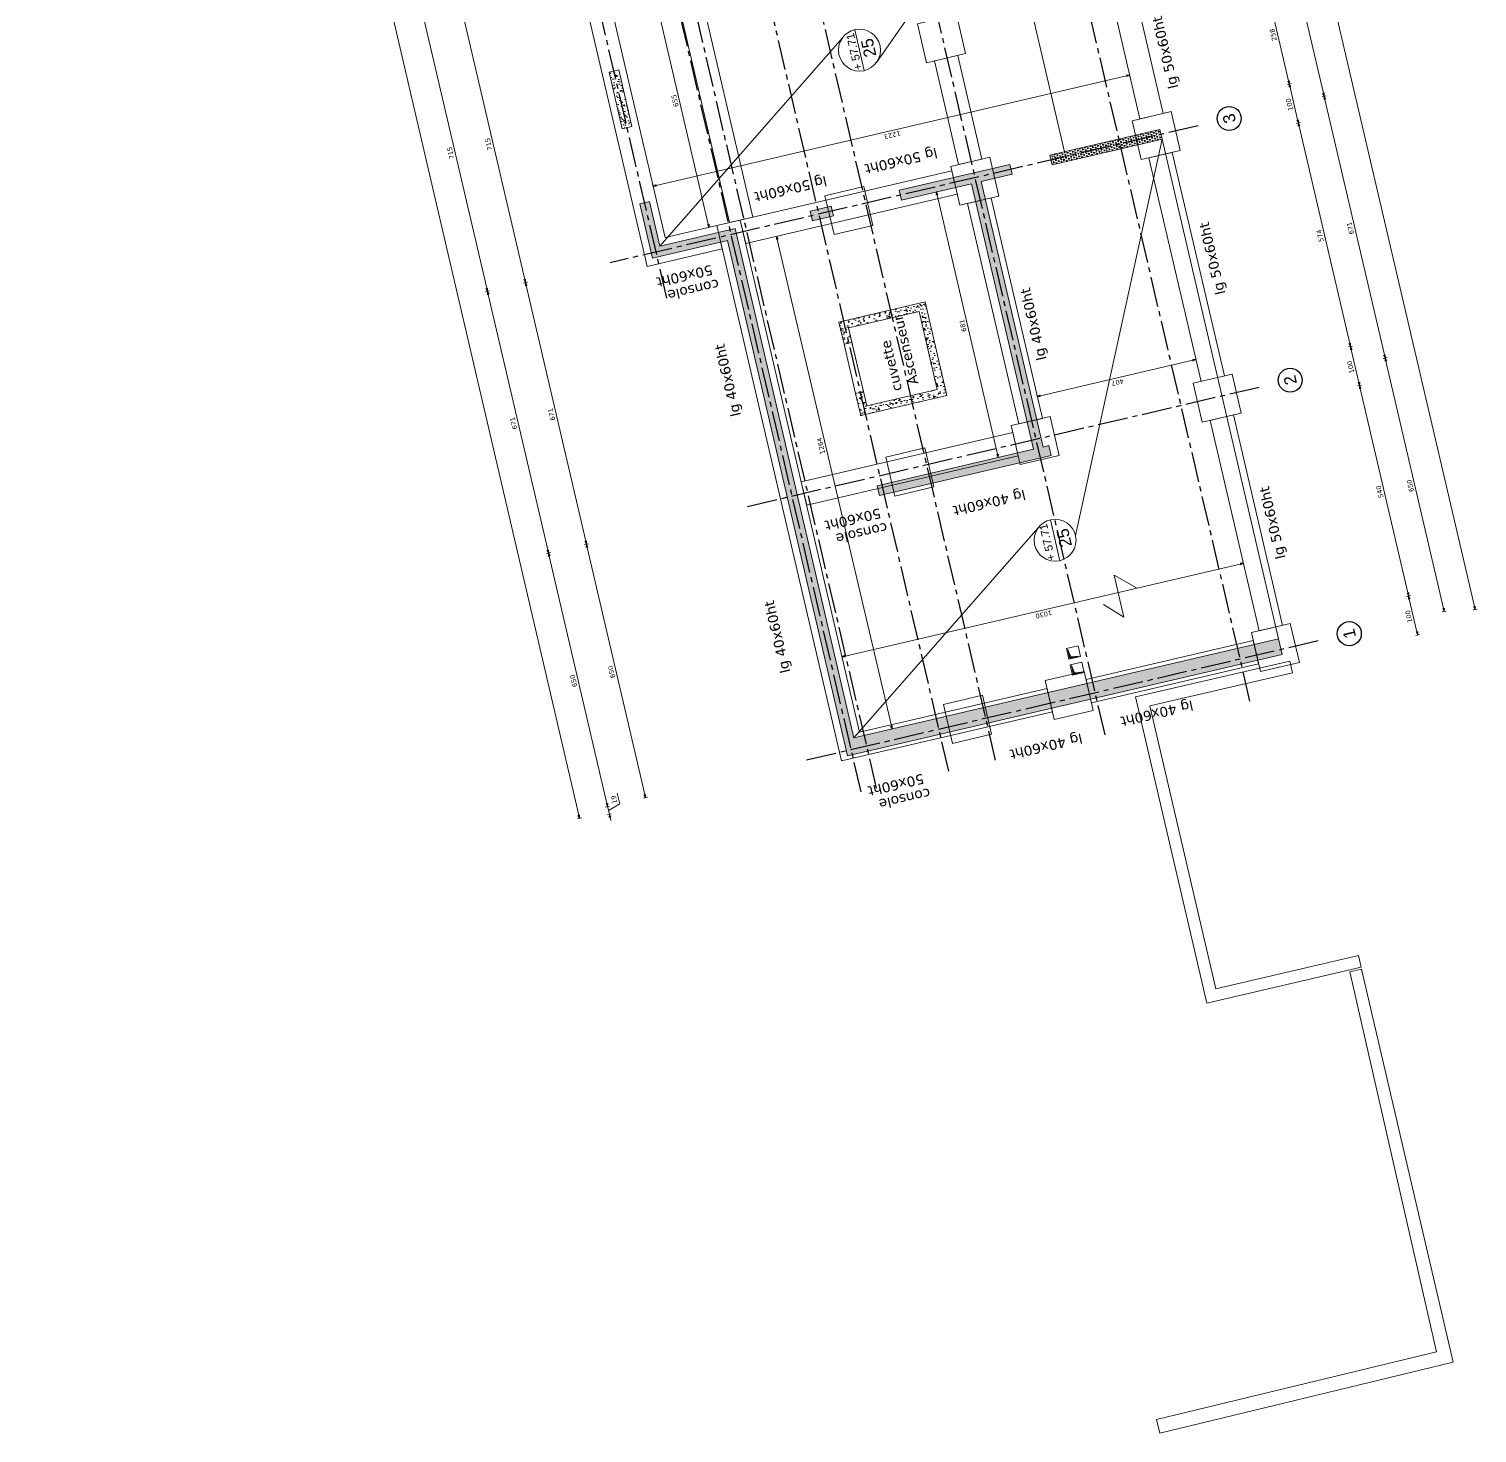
# Model space of a CAD drawing. Header units: metres. Extents: x -49 to 867749, y -579737 to 170817.
# Drawn here: x 596345.32 to 596381.51, y 139711.66 to 139746.74 of the extents above; entities that cross this region are included whole.
import ezdxf
from ezdxf.enums import TextEntityAlignment as Align

# ---------------------------------------------------------------- set-up
doc = ezdxf.new("R2010")
doc.units = ezdxf.units.M
doc.header["$MEASUREMENT"] = 0
doc.header["$PDMODE"] = 3
doc.header["$PDSIZE"] = 0.1
doc.linetypes.add('AXES2', pattern=[1.125, 0.75, -0.125, 0.125, -0.125])
doc.layers.add('00-AXE-0.00', color=14, linetype='AXES2')
for name, color, linetype, lineweight in [('ACSP - Bois', 47, 'Continuous', 18), ('ACSP - Béton', 252, 'Continuous', 18), ('ACSP - Cotes', 7, 'Continuous', 18), ('ACSP - Dalle', 250, 'Continuous', 18), ('ACSP - Fondations', 7, 'Continuous', 18), ('ACSP - Longrines', 7, 'Continuous', 18), ('ACSP - Trémie', 7, 'Continuous', 18)]:
    doc.layers.add(name, color=color, linetype=linetype, lineweight=lineweight)
doc.styles.add('ARIAL', font='arial.ttf')
doc.styles.add('COT', font='verdana.ttf')
doc.styles.add('locaux 100', font='verdana.ttf', dxfattribs={"height": 0.22})
doc.styles.get("Standard").update_dxf_attribs({"font": 'arial.ttf'})
doc.dimstyles.new('COT50', dxfattribs={"dimtxt": 0.12, "dimasz": 0.08, "dimexe": 0.05, "dimexo": 0, "dimgap": 0.05, "dimtad": 1, "dimdec": 0, "dimlfac": 100, "dimzin": 0, "dimdsep": 46, "dimtxsty": 'COT', "dimblk": 'OPEN30', "dimcen": 0.04, "dimdle": 0.05, "dimclrd": 256, "dimclre": 256, "dimclrt": 6, "dimadec": 0, "dimazin": 0, "dimtm": 1e-09, "dimtfac": 1, "dimtdec": 0, "dimtmove": 1, "dimatfit": 0, "dimldrblk": 'OPEN30', "dimfxl": 0.05, "dimfxlon": 1, "dimtolj": 1, "dimtzin": 0, "dimlwd": -1, "dimlwe": -1, "dimarcsym": 0})
pattern_1 = [(153.12127, (596372.97915, 139635.5386), (-0.0406854, 0.28511173), [0.03, -0.33]), (98.12127, (596372.97915, 139635.5386), (-0.28042215, -0.1223544), [0.024, -0.264]), (203.57267, (596372.97576, 139635.56235), (-0.3211074, 0.16275755), [0.0254961, -0.28045684]), (149.30547, (596372.90124, 139635.52043), (-0.0324319, 0.4307809), [0.045, -0.495]), (199.75687, (596372.89853, 139635.55633), (-0.4643463, 0.2756492), [0.0382441, -0.4206852]), (94.30547, (596372.90124, 139635.52043), (-0.4643465, 0.2756488), [0.036, -0.396]), (124.12127, (596372.91163, 139635.56393), (0.10264065, 0.269089), [0.03, -0.33]), (69.12127, (596372.91163, 139635.56393), (-0.30458135, 0.0289378), [0.024, -0.264]), (174.57267, (596372.9202, 139635.58635), (-0.20194046, 0.2980269), [0.0254961, -0.28045684]), (140.62127, (596372.97915, 139635.53859), (-0.13078521, -0.02549152), [0, -0.2608, 0, -0.268, 0, -0.265]), (110.62127, (596372.97915, 139635.53859), (-0.1775338, 0.06666589), [0, -0.1528, 0, -0.2548, 0, -0.101]), (70.62127, (596372.9994, 139635.45172), (-0.03968742, 0.21000221), [0, -0.1, 0, -0.312, 0, -0.414]), (60.62127, (596373.00848, 139635.41277), (-0.09195287, 0.21809403), [0, -0.13, 0, -0.2072, 0, -0.294])]
pattern_2 = [(153.12127, (596272.665, 139706.72243), (-0.0406854, 0.28511173), [0.03, -0.33]), (98.12127, (596272.665, 139706.72243), (-0.28042215, -0.1223544), [0.024, -0.264]), (203.57267, (596272.6616, 139706.74619), (-0.3211074, 0.16275755), [0.0254961, -0.28045684]), (149.30547, (596272.5871, 139706.70427), (-0.0324319, 0.4307809), [0.045, -0.495]), (199.75687, (596272.5844, 139706.74016), (-0.4643463, 0.2756492), [0.0382441, -0.4206852]), (94.30547, (596272.5871, 139706.70427), (-0.4643465, 0.2756488), [0.036, -0.396]), (124.12127, (596272.59748, 139706.74776), (0.10264065, 0.269089), [0.03, -0.33]), (69.12127, (596272.59748, 139706.74776), (-0.30458135, 0.0289378), [0.024, -0.264]), (174.57267, (596272.60604, 139706.77019), (-0.20194046, 0.2980269), [0.0254961, -0.28045684]), (140.62127, (596272.665, 139706.72243), (-0.13078521, -0.02549152), [0, -0.2608, 0, -0.268, 0, -0.265]), (110.62127, (596272.665, 139706.72243), (-0.1775338, 0.06666589), [0, -0.1528, 0, -0.2548, 0, -0.101]), (70.62127, (596272.68525, 139706.63556), (-0.03968742, 0.21000221), [0, -0.1, 0, -0.312, 0, -0.414]), (60.62127, (596272.69433, 139706.5966), (-0.09195287, 0.21809403), [0, -0.13, 0, -0.2072, 0, -0.294])]

# ---------------------------------------------------------------- blocks, each defined once
blk = doc.blocks.new('_Open30')
at = {"color": 0, "linetype": 'ByBlock', "lineweight": -2}
for p, q in [((-1, 0.27), (0, 0)), ((0, 0), (-1, -0.27)), ((0, 0), (-1, 0))]:
    blk.add_line(p, q, dxfattribs=at)
blk = doc.blocks.new('*D945')
at = {"layer": 'ACSP - Cotes', "transparency": 16777216}
for p, q in [((596379.265, 139738.532), (596379.167, 139738.509)), ((596380.675, 139732.264), (596379.234, 139738.443)), ((596380.741, 139732.197), (596380.644, 139732.175))]:
    blk.add_line(p, q, dxfattribs=at)
at = {"layer": 'Defpoints', "color": 0, "transparency": 16777216}
for p in [(596379.216, 139738.521), (596379.272, 139738.534), (596380.749, 139732.199)]:
    blk.add_point(p, dxfattribs=at)
at = {"layer": 'ACSP - Cotes', "transparency": 16777216, "xscale": 0.08, "yscale": 0.08, "zscale": 0.08}
for p, rotation in [((596379.216, 139738.521), 103.1212703830424), ((596380.693, 139732.186), 283.1212703830424)]:
    blk.add_blockref('_Open30', p, dxfattribs=dict(at, rotation=rotation))
at = {"layer": 'ACSP - Cotes', "color": 6, "transparency": 16777216, "insert": (596379.845, 139735.328), "char_height": 0.12, "attachment_point": 5, "rotation": 103.1213, "style": 'COT'}
blk.add_mtext('\\A1;650', dxfattribs=at)
blk = doc.blocks.new('*D961')
at = {"layer": 'ACSP - Cotes', "transparency": 16777216}
for p, q in [((596377.643, 139745.048), (596377.741, 139745.071)), ((596379.198, 139738.598), (596377.71, 139744.982)), ((596379.265, 139738.532), (596379.167, 139738.509))]:
    blk.add_line(p, q, dxfattribs=at)
at = {"layer": 'Defpoints', "color": 0, "transparency": 16777216}
for p in [(596377.692, 139745.06), (596373.099, 139743.989), (596379.272, 139738.534)]:
    blk.add_point(p, dxfattribs=at)
at = {"layer": 'ACSP - Cotes', "transparency": 16777216, "xscale": 0.08, "yscale": 0.08, "zscale": 0.08}
for p, rotation in [((596377.692, 139745.06), 103.1212704001085), ((596379.216, 139738.521), 283.1212704001085)]:
    blk.add_blockref('_Open30', p, dxfattribs=dict(at, rotation=rotation))
at = {"layer": 'ACSP - Cotes', "color": 6, "transparency": 16777216, "insert": (596378.345, 139741.765), "char_height": 0.12, "attachment_point": 5, "rotation": 103.1213, "style": 'COT'}
blk.add_mtext('\\A1;671', dxfattribs=at)
blk = doc.blocks.new('*D962')
at = {"layer": 'ACSP - Cotes', "transparency": 16777216}
for p, q in [((596376.02, 139752.012), (596376.117, 139752.034)), ((596377.674, 139745.137), (596376.087, 139751.945)), ((596377.643, 139745.048), (596377.741, 139745.071))]:
    blk.add_line(p, q, dxfattribs=at)
at = {"layer": 'Defpoints', "color": 0, "transparency": 16777216}
for p in [(596376.069, 139752.023), (596371.476, 139750.952), (596373.099, 139743.989)]:
    blk.add_point(p, dxfattribs=at)
at = {"layer": 'ACSP - Cotes', "transparency": 16777216, "xscale": 0.08, "yscale": 0.08, "zscale": 0.08}
for p, rotation in [((596376.069, 139752.023), 103.1212704001085), ((596377.692, 139745.06), 283.1212704001085)]:
    blk.add_blockref('_Open30', p, dxfattribs=dict(at, rotation=rotation))
at = {"layer": 'ACSP - Cotes', "color": 6, "transparency": 16777216, "insert": (596376.772, 139748.516), "char_height": 0.12, "attachment_point": 5, "rotation": 103.1213, "style": 'COT'}
blk.add_mtext('\\A1;715', dxfattribs=at)
blk = doc.blocks.new('*D947')
at = {"layer": 'ACSP - Cotes', "transparency": 16777216}
for p, q in [((596360.089, 139727.38), (596360.026, 139727.649)), ((596359.735, 139727.301), (596359.833, 139727.323)), ((596359.766, 139727.39), (596359.748, 139727.468)), ((596359.828, 139727.123), (596359.784, 139727.312)), ((596359.828, 139727.123), (596359.784, 139727.312)), ((596359.806, 139727.218), (596360.089, 139727.38)), ((596359.779, 139727.112), (596359.877, 139727.134)), ((596359.846, 139727.045), (596359.864, 139726.967))]:
    blk.add_line(p, q, dxfattribs=at)
at = {"layer": 'Defpoints', "color": 0, "transparency": 16777216}
for p in [(596359.505, 139727.247), (596359.784, 139727.312), (596359.549, 139727.058)]:
    blk.add_point(p, dxfattribs=at)
at = {"layer": 'ACSP - Cotes', "transparency": 16777216, "xscale": 0.08, "yscale": 0.08, "zscale": 0.08}
for p, rotation in [((596359.784, 139727.312), 283.1212703830424), ((596359.828, 139727.123), 103.1212703830424)]:
    blk.add_blockref('_Open30', p, dxfattribs=dict(at, rotation=rotation))
at = {"layer": 'ACSP - Cotes', "color": 6, "transparency": 16777216, "insert": (596359.948, 139727.489), "char_height": 0.12, "attachment_point": 5, "rotation": 103.1213, "style": 'COT'}
blk.add_mtext('\\A1;19', dxfattribs=at)
blk = doc.blocks.new('*D974')
at = {"layer": 'ACSP - Cotes', "transparency": 16777216}
for p, q in [((596358.356, 139733.658), (596358.259, 139733.635)), ((596359.766, 139727.39), (596358.326, 139733.569)), ((596359.735, 139727.301), (596359.833, 139727.323))]:
    blk.add_line(p, q, dxfattribs=at)
at = {"layer": 'Defpoints', "color": 0, "transparency": 16777216}
for p in [(596364.984, 139735.203), (596358.307, 139733.647), (596359.505, 139727.247)]:
    blk.add_point(p, dxfattribs=at)
at = {"layer": 'ACSP - Cotes', "transparency": 16777216, "xscale": 0.08, "yscale": 0.08, "zscale": 0.08}
for p, rotation in [((596358.307, 139733.647), 103.1212703794849), ((596359.784, 139727.312), 283.1212703794849)]:
    blk.add_blockref('_Open30', p, dxfattribs=dict(at, rotation=rotation))
at = {"layer": 'ACSP - Cotes', "color": 6, "transparency": 16777216, "insert": (596358.936, 139730.454), "char_height": 0.12, "attachment_point": 5, "rotation": 103.1213, "style": 'COT'}
blk.add_mtext('\\A1;650', dxfattribs=at)
blk = doc.blocks.new('*D975')
at = {"layer": 'ACSP - Cotes', "transparency": 16777216}
for p, q in [((596356.832, 139740.197), (596356.735, 139740.174)), ((596358.289, 139733.725), (596356.801, 139740.108)), ((596358.356, 139733.658), (596358.259, 139733.635))]:
    blk.add_line(p, q, dxfattribs=at)
at = {"layer": 'Defpoints', "color": 0, "transparency": 16777216}
for p in [(596361.601, 139741.309), (596356.783, 139740.186), (596364.984, 139735.203)]:
    blk.add_point(p, dxfattribs=at)
at = {"layer": 'ACSP - Cotes', "transparency": 16777216, "xscale": 0.08, "yscale": 0.08, "zscale": 0.08}
for p, rotation in [((596356.783, 139740.186), 103.1212703794849), ((596358.307, 139733.647), 283.1212703794849)]:
    blk.add_blockref('_Open30', p, dxfattribs=dict(at, rotation=rotation))
at = {"layer": 'ACSP - Cotes', "color": 6, "transparency": 16777216, "insert": (596357.436, 139736.891), "char_height": 0.12, "attachment_point": 5, "rotation": 103.1213, "style": 'COT'}
blk.add_mtext('\\A1;671', dxfattribs=at)
blk = doc.blocks.new('*D976')
at = {"layer": 'ACSP - Cotes', "transparency": 16777216}
for p, q in [((596355.209, 139747.16), (596355.111, 139747.138)), ((596356.765, 139740.264), (596355.178, 139747.071)), ((596356.832, 139740.197), (596356.735, 139740.174))]:
    blk.add_line(p, q, dxfattribs=at)
at = {"layer": 'Defpoints', "color": 0, "transparency": 16777216}
for p in [(596359.978, 139748.272), (596355.16, 139747.149), (596361.601, 139741.309)]:
    blk.add_point(p, dxfattribs=at)
at = {"layer": 'ACSP - Cotes', "transparency": 16777216, "xscale": 0.08, "yscale": 0.08, "zscale": 0.08}
for p, rotation in [((596355.16, 139747.149), 103.1212703794849), ((596356.783, 139740.186), 283.1212703794849)]:
    blk.add_blockref('_Open30', p, dxfattribs=dict(at, rotation=rotation))
at = {"layer": 'ACSP - Cotes', "color": 6, "transparency": 16777216, "insert": (596355.863, 139743.642), "char_height": 0.12, "attachment_point": 5, "rotation": 103.1213, "style": 'COT'}
blk.add_mtext('\\A1;715', dxfattribs=at)
blk = doc.blocks.new('*D948')
at = {"layer": 'ACSP - Cotes', "transparency": 16777216}
for p, q in [((596345.421, 139785.41), (596345.518, 139785.433)), ((596359.064, 139727.098), (596345.487, 139785.344)), ((596359.034, 139727.009), (596359.131, 139727.032))]:
    blk.add_line(p, q, dxfattribs=at)
at = {"layer": 'Defpoints', "color": 0, "transparency": 16777216}
for p in [(596345.323, 139785.388), (596345.469, 139785.422), (596358.937, 139726.986)]:
    blk.add_point(p, dxfattribs=at)
at = {"layer": 'ACSP - Cotes', "transparency": 16777216, "xscale": 0.08, "yscale": 0.08, "zscale": 0.08}
for p, rotation in [((596345.469, 139785.422), 103.1212703830424), ((596359.083, 139727.02), 283.1212703830424)]:
    blk.add_blockref('_Open30', p, dxfattribs=dict(at, rotation=rotation))
at = {"layer": 'ACSP - Cotes', "color": 6, "transparency": 16777216, "insert": (596352.166, 139756.196), "char_height": 0.12, "attachment_point": 5, "rotation": 103.1213, "style": 'COT'}
blk.add_mtext('\\A1;5997', dxfattribs=at)
blk = doc.blocks.new('*D950')
at = {"layer": 'ACSP - Cotes', "transparency": 16777216}
for p, q in [((596367.801, 139790.627), (596367.899, 139790.65)), ((596381.445, 139732.315), (596367.868, 139790.561)), ((596381.415, 139732.226), (596381.512, 139732.249))]:
    blk.add_line(p, q, dxfattribs=at)
at = {"layer": 'Defpoints', "color": 0, "transparency": 16777216}
for p in [(596367.391, 139790.532), (596367.85, 139790.639), (596381.005, 139732.13)]:
    blk.add_point(p, dxfattribs=at)
at = {"layer": 'ACSP - Cotes', "transparency": 16777216, "xscale": 0.08, "yscale": 0.08, "zscale": 0.08}
for p, rotation in [((596367.85, 139790.639), 103.1212703830424), ((596381.463, 139732.237), 283.1212703830424)]:
    blk.add_blockref('_Open30', p, dxfattribs=dict(at, rotation=rotation))
at = {"layer": 'ACSP - Cotes', "color": 6, "transparency": 16777216, "insert": (596374.547, 139761.412), "char_height": 0.12, "attachment_point": 5, "rotation": 103.1213, "style": 'COT'}
blk.add_mtext('\\A1;5997', dxfattribs=at)
blk = doc.blocks.new('*D983')
at = {"layer": 'ACSP - Cotes', "transparency": 16777216}
for p, q in [((596364.004, 139741.561), (596363.955, 139741.549)), ((596366.876, 139729.33), (596364.022, 139741.483)), ((596366.894, 139729.252), (596366.845, 139729.24))]:
    blk.add_line(p, q, dxfattribs=at)
at = {"layer": 'Defpoints', "color": 0, "transparency": 16777216}
for p in [(596364.004, 139741.561), (596364.004, 139741.561), (596366.894, 139729.252)]:
    blk.add_point(p, dxfattribs=at)
at = {"layer": 'ACSP - Cotes', "transparency": 16777216, "xscale": 0.08, "yscale": 0.08, "zscale": 0.08}
for p, rotation in [((596364.004, 139741.561), 103.2141690676193), ((596366.894, 139729.252), 283.2141690676193)]:
    blk.add_blockref('_Open30', p, dxfattribs=dict(at, rotation=rotation))
at = {"layer": 'ACSP - Cotes', "color": 6, "transparency": 16777216, "insert": (596365.118, 139736.324), "char_height": 0.12, "attachment_point": 5, "rotation": 103.2142, "style": 'COT'}
blk.add_mtext('\\A1;1264', dxfattribs=at)
blk = doc.blocks.new('*D951')
at = {"layer": 'ACSP - Cotes', "transparency": 16777216}
for p, q in [((596365.72, 139731.071), (596375.596, 139733.373)), ((596375.662, 139733.44), (596375.685, 139733.343)), ((596365.631, 139731.102), (596365.654, 139731.004))]:
    blk.add_line(p, q, dxfattribs=at)
at = {"layer": 'Defpoints', "color": 0, "transparency": 16777216}
for p in [(596375.596, 139733.724), (596375.673, 139733.391), (596365.565, 139731.386)]:
    blk.add_point(p, dxfattribs=at)
at = {"layer": 'ACSP - Cotes', "transparency": 16777216, "xscale": 0.08, "yscale": 0.08, "zscale": 0.08}
for p, rotation in [((596375.673, 139733.391), 13.12127038304243), ((596365.642, 139731.053), 193.1212703830424)]:
    blk.add_blockref('_Open30', p, dxfattribs=dict(at, rotation=rotation))
at = {"layer": 'ACSP - Cotes', "color": 6, "transparency": 16777216, "insert": (596370.683, 139732.113), "char_height": 0.12, "attachment_point": 5, "rotation": 193.1213, "style": 'COT'}
blk.add_mtext('\\A1;1030', dxfattribs=at)
blk = doc.blocks.new('*D952')
at = {"layer": 'ACSP - Cotes', "transparency": 16777216}
for p, q in [((596370.6, 139737.579), (596374.408, 139738.467)), ((596374.486, 139738.485), (596374.475, 139738.534)), ((596370.522, 139737.561), (596370.51, 139737.61))]:
    blk.add_line(p, q, dxfattribs=at)
at = {"layer": 'Defpoints', "color": 0, "transparency": 16777216}
for p in [(596374.486, 139738.485), (596374.486, 139738.485), (596370.522, 139737.561)]:
    blk.add_point(p, dxfattribs=at)
at = {"layer": 'ACSP - Cotes', "transparency": 16777216, "xscale": 0.08, "yscale": 0.08, "zscale": 0.08}
for p, rotation in [((596374.486, 139738.485), 13.12127038304243), ((596370.522, 139737.561), 193.1212703830424)]:
    blk.add_blockref('_Open30', p, dxfattribs=dict(at, rotation=rotation))
at = {"layer": 'ACSP - Cotes', "color": 6, "transparency": 16777216, "insert": (596372.529, 139737.914), "char_height": 0.12, "attachment_point": 5, "rotation": 193.1213, "style": 'COT'}
blk.add_mtext('\\A1;407', dxfattribs=at)
blk = doc.blocks.new('*D984')
at = {"layer": 'ACSP - Cotes', "transparency": 16777216}
for p, q in [((596367.996, 139742.671), (596368.05, 139742.684)), ((596369.53, 139736.114), (596368.019, 139742.594)), ((596369.543, 139736.035), (596369.597, 139736.047))]:
    blk.add_line(p, q, dxfattribs=at)
at = {"layer": 'Defpoints', "color": 0, "transparency": 16777216}
for p in [(596367.996, 139742.671), (596368.001, 139742.672), (596369.543, 139736.035)]:
    blk.add_point(p, dxfattribs=at)
at = {"layer": 'ACSP - Cotes', "transparency": 16777216, "xscale": 0.08, "yscale": 0.08, "zscale": 0.08}
for p, rotation in [((596368.001, 139742.672), 103.1212703830424), ((596369.548, 139736.036), 283.1212703830424)]:
    blk.add_blockref('_Open30', p, dxfattribs=dict(at, rotation=rotation))
at = {"layer": 'ACSP - Cotes', "color": 6, "transparency": 16777216, "insert": (596368.665, 139739.329), "char_height": 0.12, "attachment_point": 5, "rotation": 103.1213, "style": 'COT'}
blk.add_mtext('\\A1;681', dxfattribs=at)
blk = doc.blocks.new('*D953')
at = {"layer": 'ACSP - Cotes', "transparency": 16777216}
for p, q in [((596360.784, 139748.152), (596360.881, 139748.175)), ((596362.301, 139741.862), (596360.851, 139748.085)), ((596362.271, 139741.773), (596362.368, 139741.796))]:
    blk.add_line(p, q, dxfattribs=at)
at = {"layer": 'Defpoints', "color": 0, "transparency": 16777216}
for p in [(596360.502, 139748.086), (596360.832, 139748.163), (596361.989, 139741.707)]:
    blk.add_point(p, dxfattribs=at)
at = {"layer": 'ACSP - Cotes', "transparency": 16777216, "xscale": 0.08, "yscale": 0.08, "zscale": 0.08}
for p, rotation in [((596360.832, 139748.163), 103.1212703830424), ((596362.319, 139741.784), 283.1212703830424)]:
    blk.add_blockref('_Open30', p, dxfattribs=dict(at, rotation=rotation))
at = {"layer": 'ACSP - Cotes', "color": 6, "transparency": 16777216, "insert": (596361.467, 139744.948), "char_height": 0.12, "attachment_point": 5, "rotation": 103.1213, "style": 'COT'}
blk.add_mtext('\\A1;655', dxfattribs=at)
blk = doc.blocks.new('*D954')
at = {"layer": 'ACSP - Cotes', "transparency": 16777216}
for p, q in [((596360.999, 139742.834), (596372.752, 139745.573)), ((596372.841, 139745.543), (596372.818, 139745.64)), ((596360.932, 139742.767), (596360.909, 139742.864))]:
    blk.add_line(p, q, dxfattribs=at)
at = {"layer": 'Defpoints', "color": 0, "transparency": 16777216}
for p in [(596372.83, 139745.591), (596372.911, 139745.244), (596361.002, 139742.468)]:
    blk.add_point(p, dxfattribs=at)
at = {"layer": 'ACSP - Cotes', "transparency": 16777216, "xscale": 0.08, "yscale": 0.08, "zscale": 0.08}
for p, rotation in [((596372.83, 139745.591), 13.12127038304243), ((596360.921, 139742.815), 193.1212703830424)]:
    blk.add_blockref('_Open30', p, dxfattribs=dict(at, rotation=rotation))
at = {"layer": 'ACSP - Cotes', "color": 6, "transparency": 16777216, "insert": (596366.901, 139744.094), "char_height": 0.12, "attachment_point": 5, "rotation": 193.1213, "style": 'COT'}
blk.add_mtext('\\A1;1223', dxfattribs=at)
blk = doc.blocks.new('*D1009')
at = {"layer": 'ACSP - Cotes', "transparency": 16777216}
for p, q in [((596376.187, 139747.864), (596376.284, 139747.887)), ((596376.254, 139747.797), (596376.802, 139745.445)), ((596376.772, 139745.356), (596376.869, 139745.378))]:
    blk.add_line(p, q, dxfattribs=at)
at = {"layer": 'Defpoints', "color": 0, "transparency": 16777216}
for p in [(596372.29, 139746.956), (596376.82, 139745.367), (596372.875, 139744.447)]:
    blk.add_point(p, dxfattribs=at)
at = {"layer": 'ACSP - Cotes', "transparency": 16777216, "xscale": 0.08, "yscale": 0.08, "zscale": 0.08}
for p, rotation in [((596376.236, 139747.875), 103.1212703798635), ((596376.82, 139745.367), 283.1212703798636)]:
    blk.add_blockref('_Open30', p, dxfattribs=dict(at, rotation=rotation))
at = {"layer": 'ACSP - Cotes', "color": 6, "transparency": 16777216, "insert": (596376.418, 139746.596), "char_height": 0.12, "attachment_point": 5, "rotation": 103.1213, "style": 'COT'}
blk.add_mtext('\\A1;258', dxfattribs=at)
blk = doc.blocks.new('*D1010')
at = {"layer": 'ACSP - Cotes', "transparency": 16777216}
for p, q in [((596376.772, 139745.356), (596376.869, 139745.378)), ((596376.839, 139745.289), (596377.029, 139744.471)), ((596376.999, 139744.382), (596377.096, 139744.404))]:
    blk.add_line(p, q, dxfattribs=at)
at = {"layer": 'Defpoints', "color": 0, "transparency": 16777216}
for p in [(596372.875, 139744.447), (596377.047, 139744.393), (596373.102, 139743.473)]:
    blk.add_point(p, dxfattribs=at)
at = {"layer": 'ACSP - Cotes', "transparency": 16777216, "xscale": 0.08, "yscale": 0.08, "zscale": 0.08}
for p, rotation in [((596376.82, 139745.367), 103.1212703798635), ((596377.047, 139744.393), 283.1212703798636)]:
    blk.add_blockref('_Open30', p, dxfattribs=dict(at, rotation=rotation))
at = {"layer": 'ACSP - Cotes', "color": 6, "transparency": 16777216, "insert": (596376.824, 139744.854), "char_height": 0.12, "attachment_point": 5, "rotation": 103.1213, "style": 'COT'}
blk.add_mtext('\\A1;100', dxfattribs=at)
blk = doc.blocks.new('*D1011')
at = {"layer": 'ACSP - Cotes', "transparency": 16777216}
for p, q in [((596376.999, 139744.382), (596377.096, 139744.404)), ((596377.066, 139744.315), (596378.331, 139738.885)), ((596378.301, 139738.796), (596378.398, 139738.818))]:
    blk.add_line(p, q, dxfattribs=at)
at = {"layer": 'Defpoints', "color": 0, "transparency": 16777216}
for p in [(596373.102, 139743.473), (596378.35, 139738.807), (596374.404, 139737.887)]:
    blk.add_point(p, dxfattribs=at)
at = {"layer": 'ACSP - Cotes', "transparency": 16777216, "xscale": 0.08, "yscale": 0.08, "zscale": 0.08}
for p, rotation in [((596377.047, 139744.393), 103.1212703798635), ((596378.35, 139738.807), 283.1212703798636)]:
    blk.add_blockref('_Open30', p, dxfattribs=dict(at, rotation=rotation))
at = {"layer": 'ACSP - Cotes', "color": 6, "transparency": 16777216, "insert": (596377.59, 139741.575), "char_height": 0.12, "attachment_point": 5, "rotation": 103.1213, "style": 'COT'}
blk.add_mtext('\\A1;574', dxfattribs=at)
blk = doc.blocks.new('*D1012')
at = {"layer": 'ACSP - Cotes', "transparency": 16777216}
for p, q in [((596378.301, 139738.796), (596378.398, 139738.818)), ((596378.368, 139738.729), (596378.558, 139737.911)), ((596378.528, 139737.822), (596378.625, 139737.844))]:
    blk.add_line(p, q, dxfattribs=at)
at = {"layer": 'Defpoints', "color": 0, "transparency": 16777216}
for p in [(596374.404, 139737.887), (596378.577, 139737.833), (596374.631, 139736.913)]:
    blk.add_point(p, dxfattribs=at)
at = {"layer": 'ACSP - Cotes', "transparency": 16777216, "xscale": 0.08, "yscale": 0.08, "zscale": 0.08}
for p, rotation in [((596378.35, 139738.807), 103.1212703798635), ((596378.577, 139737.833), 283.1212703798636)]:
    blk.add_blockref('_Open30', p, dxfattribs=dict(at, rotation=rotation))
at = {"layer": 'ACSP - Cotes', "color": 6, "transparency": 16777216, "insert": (596378.354, 139738.295), "char_height": 0.12, "attachment_point": 5, "rotation": 103.1213, "style": 'COT'}
blk.add_mtext('\\A1;100', dxfattribs=at)
blk = doc.blocks.new('*D1013')
at = {"layer": 'ACSP - Cotes', "transparency": 16777216}
for p, q in [((596378.528, 139737.822), (596378.625, 139737.844)), ((596378.595, 139737.755), (596379.784, 139732.654)), ((596379.753, 139732.565), (596379.851, 139732.587))]:
    blk.add_line(p, q, dxfattribs=at)
at = {"layer": 'Defpoints', "color": 0, "transparency": 16777216}
for p in [(596374.631, 139736.913), (596379.802, 139732.576), (596375.856, 139731.656)]:
    blk.add_point(p, dxfattribs=at)
at = {"layer": 'ACSP - Cotes', "transparency": 16777216, "xscale": 0.08, "yscale": 0.08, "zscale": 0.08}
for p, rotation in [((596378.577, 139737.833), 103.1212703798635), ((596379.802, 139732.576), 283.1212703798636)]:
    blk.add_blockref('_Open30', p, dxfattribs=dict(at, rotation=rotation))
at = {"layer": 'ACSP - Cotes', "color": 6, "transparency": 16777216, "insert": (596379.08, 139735.179), "char_height": 0.12, "attachment_point": 5, "rotation": 103.1213, "style": 'COT'}
blk.add_mtext('\\A1;540', dxfattribs=at)
blk = doc.blocks.new('*D1014')
at = {"layer": 'ACSP - Cotes', "transparency": 16777216}
for p, q in [((596379.753, 139732.565), (596379.851, 139732.587)), ((596379.82, 139732.498), (596380.011, 139731.68)), ((596379.98, 139731.591), (596380.078, 139731.613))]:
    blk.add_line(p, q, dxfattribs=at)
at = {"layer": 'Defpoints', "color": 0, "transparency": 16777216}
for p in [(596375.856, 139731.656), (596380.029, 139731.602), (596376.083, 139730.682)]:
    blk.add_point(p, dxfattribs=at)
at = {"layer": 'ACSP - Cotes', "transparency": 16777216, "xscale": 0.08, "yscale": 0.08, "zscale": 0.08}
for p, rotation in [((596379.802, 139732.576), 103.1212703798635), ((596380.029, 139731.602), 283.1212703798636)]:
    blk.add_blockref('_Open30', p, dxfattribs=dict(at, rotation=rotation))
at = {"layer": 'ACSP - Cotes', "color": 6, "transparency": 16777216, "insert": (596379.806, 139732.063), "char_height": 0.12, "attachment_point": 5, "rotation": 103.1213, "style": 'COT'}
blk.add_mtext('\\A1;100', dxfattribs=at)
blk = doc.blocks.new('*D1015')
at = {"layer": 'ACSP - Cotes', "transparency": 16777216}
for p, q in [((596357.78, 139740.418), (596357.682, 139740.395)), ((596357.749, 139740.329), (596359.237, 139733.946)), ((596359.304, 139733.879), (596359.207, 139733.856))]:
    blk.add_line(p, q, dxfattribs=at)
at = {"layer": 'Defpoints', "color": 0, "transparency": 16777216}
for p in [(596361.709, 139741.334), (596363.948, 139734.961), (596359.255, 139733.868)]:
    blk.add_point(p, dxfattribs=at)
at = {"layer": 'ACSP - Cotes', "transparency": 16777216, "xscale": 0.08, "yscale": 0.08, "zscale": 0.08}
for p, rotation in [((596357.731, 139740.407), 103.121270379485), ((596359.255, 139733.868), 283.121270379485)]:
    blk.add_blockref('_Open30', p, dxfattribs=dict(at, rotation=rotation))
at = {"layer": 'ACSP - Cotes', "color": 6, "transparency": 16777216, "insert": (596358.384, 139737.112), "char_height": 0.12, "attachment_point": 5, "rotation": 103.1213, "style": 'COT'}
blk.add_mtext('\\A1;671', dxfattribs=at)
blk = doc.blocks.new('*D1016')
at = {"layer": 'ACSP - Cotes', "transparency": 16777216}
for p, q in [((596356.157, 139747.381), (596356.059, 139747.359)), ((596357.713, 139740.485), (596356.126, 139747.292)), ((596357.78, 139740.418), (596357.682, 139740.395))]:
    blk.add_line(p, q, dxfattribs=at)
at = {"layer": 'Defpoints', "color": 0, "transparency": 16777216}
for p in [(596358.942, 139748.031), (596356.108, 139747.37), (596363.587, 139741.772)]:
    blk.add_point(p, dxfattribs=at)
at = {"layer": 'ACSP - Cotes', "transparency": 16777216, "xscale": 0.08, "yscale": 0.08, "zscale": 0.08}
for p, rotation in [((596356.108, 139747.37), 103.121270379485), ((596357.731, 139740.407), 283.121270379485)]:
    blk.add_blockref('_Open30', p, dxfattribs=dict(at, rotation=rotation))
at = {"layer": 'ACSP - Cotes', "color": 6, "transparency": 16777216, "insert": (596356.811, 139743.863), "char_height": 0.12, "attachment_point": 5, "rotation": 103.1213, "style": 'COT'}
blk.add_mtext('\\A1;715', dxfattribs=at)
blk = doc.blocks.new('*D1028')
at = {"layer": 'ACSP - Cotes', "transparency": 16777216}
for p, q in [((596359.304, 139733.879), (596359.207, 139733.856)), ((596359.273, 139733.79), (596360.714, 139727.611)), ((596360.781, 139727.544), (596360.683, 139727.522))]:
    blk.add_line(p, q, dxfattribs=at)
at = {"layer": 'Defpoints', "color": 0, "transparency": 16777216}
for p in [(596363.948, 139734.961), (596365.424, 139728.627), (596360.732, 139727.533)]:
    blk.add_point(p, dxfattribs=at)
at = {"layer": 'ACSP - Cotes', "transparency": 16777216, "xscale": 0.08, "yscale": 0.08, "zscale": 0.08}
for p, rotation in [((596359.255, 139733.868), 103.1212703798635), ((596360.732, 139727.533), 283.1212703798636)]:
    blk.add_blockref('_Open30', p, dxfattribs=dict(at, rotation=rotation))
at = {"layer": 'ACSP - Cotes', "color": 6, "transparency": 16777216, "insert": (596359.884, 139730.675), "char_height": 0.12, "attachment_point": 5, "rotation": 103.1213, "style": 'COT'}
blk.add_mtext('\\A1;650', dxfattribs=at)

msp = doc.modelspace()

# ---------------------------------------------------------------- hatches: boundary and pattern name
at = {"layer": 'ACSP - Bois'}
h = msp.add_hatch(dxfattribs=at)
h.set_pattern_fill('TRIANG', color=256, scale=0.2, style=0)
h.set_pattern_definition([(163.12127, (596272.664997, 139706.722426), (-0.054743143, -0.05126586), [0.0375, -0.0375]), (223.12127, (596272.664997, 139706.722426), (0.017025965, -0.07304188), [0.0375, -0.0375]), (103.12127, (596272.637625, 139706.696793), (-0.071769108, 0.021776023), [0.0375, -0.0375])])
h.paths.add_polyline_path([(596370.84, 139743.591), (596370.896, 139743.347), (596373.643, 139743.987), (596373.586, 139744.231)])
at = {"layer": 'ACSP - Béton'}
h = msp.add_hatch(dxfattribs=at)
h.set_pattern_fill('AR-CONC', color=256, scale=0.04, style=0)
h.set_pattern_definition(pattern_2)
h.paths.add_polyline_path([(596360.15, 139744.251), (596359.821, 139745.663), (596360.064, 139745.72), (596360.393, 139744.308)])
h = msp.add_hatch(dxfattribs=at)
h.set_pattern_fill('AR-CONC', color=256, scale=0.04, style=0)
h.set_pattern_definition(pattern_1)
h.paths.add_polyline_path([(596365.373, 139742.316), (596365.43, 139742.073), (596364.904, 139741.95), (596364.847, 139742.194)])
h.paths.add_polyline_path([(596368.878, 139742.877), (596370.425, 139736.24), (596366.519, 139735.33), (596366.576, 139735.086), (596370.871, 139736.088), (596370.814, 139736.331), (596370.668, 139736.297), (596369.121, 139742.933), (596369.893, 139743.113), (596369.837, 139743.357), (596367.068, 139742.711), (596367.125, 139742.468)])
h = msp.add_hatch(dxfattribs=at)
h.set_pattern_fill('AR-CONC', color=256, scale=0.04, style=0)
h.set_pattern_definition(pattern_2)
h.paths.add_polyline_path([(596376.643, 139731.114), (596376.553, 139731.503), (596365.935, 139729.028), (596362.968, 139741.756), (596361.09, 139741.318), (596360.831, 139742.428), (596360.588, 139742.372), (596360.903, 139741.018), (596362.781, 139741.456), (596365.782, 139728.582)])
h = msp.add_hatch(dxfattribs=at)
h.set_pattern_fill('AR-CONC', color=256, scale=0.04, style=0)
h.set_pattern_definition(pattern_1)
h.paths.add_polyline_path([(596365.806, 139739.271), (596367.569, 139739.682), (596368.023, 139737.734), (596366.26, 139737.323), (596366.176, 139737.683), (596365.981, 139737.638), (596366.111, 139737.083), (596368.263, 139737.585), (596367.718, 139739.922), (596365.566, 139739.42), (596365.695, 139738.865), (596365.89, 139738.91)])
at = {"layer": 'ACSP - Trémie'}
for points in [[(596371.282, 139731.239), (596371.333, 139731.023), (596371.549, 139731.074), (596371.357, 139731.058)], [(596371.376, 139730.837), (596371.427, 139730.621), (596371.643, 139730.671), (596371.451, 139730.656)]]:
    msp.add_hatch(color=256, dxfattribs=at).paths.add_polyline_path(points)

# ---------------------------------------------------------------- linework, layer by layer
at = {"layer": '00-AXE-0.00'}
for p, q in [((596375.837, 139729.95), (596361.792, 139790.202)), ((596372.216, 139729.106), (596358.171, 139789.358)), ((596369.482, 139728.469), (596355.437, 139788.721)), ((596368.311, 139728.196), (596354.266, 139788.448)), ((596366.507, 139727.775), (596352.462, 139788.027)), ((596366.119, 139727.685), (596352.075, 139787.937)), ((596361.266, 139740.014), (596350.198, 139787.495)), ((596374.54, 139744.325), (596359.852, 139740.901)), ((596376.064, 139737.786), (596363.235, 139734.795)), ((596377.54, 139731.451), (596364.712, 139728.461))]:
    msp.add_line(p, q, dxfattribs=at)
at = {"layer": '00-AXE-0.00', "linetype": 'Continuous'}
for centre in [(596375.319, 139744.506), (596376.843, 139737.967), (596378.32, 139731.633)]:
    msp.add_circle(centre, 0.3, dxfattribs=at)
at = {"layer": 'ACSP - Bois'}
msp.add_lwpolyline([(596370.84, 139743.591), (596370.896, 139743.347), (596373.643, 139743.987), (596373.586, 139744.231)], close=True, dxfattribs=at)
at = {"layer": 'ACSP - Béton'}
for points in [[(596360.15, 139744.251), (596359.821, 139745.663), (596360.064, 139745.72), (596360.393, 139744.308), (596360.15, 139744.251)], [(596368.878, 139742.877), (596370.425, 139736.24), (596366.519, 139735.33), (596366.576, 139735.086), (596370.871, 139736.088), (596370.814, 139736.331), (596370.668, 139736.297), (596369.121, 139742.933), (596369.893, 139743.113), (596369.837, 139743.357), (596367.068, 139742.711), (596367.125, 139742.468), (596368.878, 139742.877)], [(596376.643, 139731.114), (596376.553, 139731.503), (596365.935, 139729.028), (596362.968, 139741.756), (596361.09, 139741.318), (596360.831, 139742.428), (596360.588, 139742.372), (596360.903, 139741.018), (596362.781, 139741.456), (596365.782, 139728.582), (596376.643, 139731.114)], [(596365.806, 139739.271), (596367.569, 139739.682), (596368.023, 139737.734), (596366.26, 139737.323), (596366.176, 139737.683), (596365.981, 139737.638), (596366.111, 139737.083), (596368.263, 139737.585), (596367.718, 139739.922), (596365.566, 139739.42), (596365.695, 139738.865), (596365.89, 139738.91), (596365.806, 139739.271)], [(596365.981, 139737.638), (596365.695, 139738.865), (596365.89, 139738.91), (596366.176, 139737.683)]]:
    msp.add_lwpolyline(points, dxfattribs=at)
for points in [[(596365.373, 139742.316), (596365.43, 139742.073), (596364.904, 139741.95), (596364.847, 139742.194)], [(596378.616, 139723.3), (596378.548, 139723.592), (596374.984, 139722.757), (596373.339, 139729.828), (596376.904, 139730.658), (596376.836, 139730.95), (596372.979, 139730.052), (596374.762, 139722.402)], [(596373.505, 139712), (596380.497, 139713.691), (596378.335, 139723.183), (596378.627, 139723.251), (596380.916, 139713.433), (596373.587, 139711.659)]]:
    msp.add_lwpolyline(points, close=True, dxfattribs=at)
at = {"layer": 'ACSP - Cotes'}
for points in [[(596366.504, 139745.904), (596369.634, 139750.395)], [(596361.09, 139741.318), (596365.655, 139746.521)], [(596366.079, 139746.213), (596365.96, 139746.723), (596366.198, 139745.702)], [(596371.478, 139734.086), (596373.643, 139743.987)], [(596370.968, 139733.967), (596370.849, 139734.477), (596371.087, 139733.456)], [(596365.935, 139729.028), (596370.544, 139734.275)], [(596372.441, 139733.097), (596372.686, 139732.045), (596372.18, 139732.36)], [(596372.441, 139733.097), (596373.005, 139732.777)]]:
    msp.add_lwpolyline(points, dxfattribs=at)
for centre in [(596366.079, 139746.213), (596370.968, 139733.967)]:
    msp.add_circle(centre, 0.524, dxfattribs=at)
at = {"layer": 'ACSP - Dalle'}
for points in [[(596371.2, 139743.675), (596369.634, 139750.395)], [(596376.553, 139731.503), (596373.643, 139743.987)]]:
    msp.add_lwpolyline(points, dxfattribs=at)
at = {"layer": 'ACSP - Fondations'}
for points in [[(596367.757, 139745.899), (596367.53, 139746.873), (596368.504, 139747.1), (596368.731, 139746.126), (596367.757, 139745.899)], [(596373.117, 139743.477), (596372.89, 139744.451), (596373.864, 139744.678), (596374.091, 139743.704), (596373.117, 139743.477)], [(596368.587, 139742.336), (596368.36, 139743.31), (596369.334, 139743.537), (596369.561, 139742.563), (596368.587, 139742.336)], [(596365.442, 139741.603), (596365.215, 139742.577), (596366.189, 139742.804), (596366.416, 139741.83), (596365.442, 139741.603)], [(596374.646, 139736.917), (596374.419, 139737.891), (596375.393, 139738.118), (596375.62, 139737.144), (596374.646, 139736.917)], [(596370.098, 139735.857), (596369.871, 139736.831), (596370.845, 139737.058), (596371.072, 139736.084), (596370.098, 139735.857)], [(596366.964, 139735.072), (596366.737, 139736.046), (596367.711, 139736.273), (596367.938, 139735.299), (596366.964, 139735.072)], [(596376.099, 139730.686), (596375.872, 139731.66), (596376.846, 139731.887), (596377.073, 139730.913), (596376.099, 139730.686)], [(596370.948, 139729.485), (596370.721, 139730.459), (596371.694, 139730.686), (596371.921, 139729.712), (596370.948, 139729.485)], [(596368.405, 139728.892), (596368.178, 139729.866), (596369.152, 139730.093), (596369.379, 139729.119), (596368.405, 139728.892)]]:
    msp.add_lwpolyline(points, dxfattribs=at)
at = {"layer": 'ACSP - Longrines'}
for p, q in [((596354.234, 139768.861), (596360.705, 139741.1)), ((596361.221, 139741.528), (596354.956, 139768.406)), ((596362.514, 139741.83), (596361.221, 139741.528)), ((596362.65, 139741.245), (596362.514, 139741.83)), ((596361.221, 139741.528), (596361.221, 139741.528)), ((596360.705, 139741.1), (596360.773, 139740.808)), ((596360.773, 139740.808), (596362.65, 139741.245))]:
    msp.add_line(p, q, dxfattribs=at)
for points in [[(596361.682, 139748.163), (596361.975, 139748.231), (596363.417, 139742.041), (596362.833, 139741.905), (596361.39, 139748.095)], [(596373.377, 139744.564), (596373.085, 139744.496), (596372.5, 139747.005), (596373.085, 139747.141), (596373.669, 139744.632)], [(596368.244, 139746.012), (596367.952, 139745.944), (596368.555, 139743.356), (596369.139, 139743.492), (596368.536, 139746.08)], [(596374.614, 139737.936), (596373.312, 139743.522), (596373.896, 139743.659), (596375.198, 139738.072)], [(596368.454, 139742.906), (596368.386, 139743.198), (596363.098, 139741.966), (596363.235, 139741.382), (596368.522, 139742.614)], [(596369.074, 139742.45), (596368.782, 139742.382), (596370.065, 139736.876), (596370.65, 139737.012), (596369.366, 139742.518)], [(596365.633, 139728.452), (596365.633, 139728.452), (596362.514, 139741.83), (596363.098, 139741.966), (596366.081, 139729.172)], [(596376.359, 139731.773), (596376.066, 139731.705), (596374.841, 139736.962), (596375.425, 139737.099), (596376.651, 139731.841)], [(596369.979, 139736.367), (596369.911, 139736.659), (596364.623, 139735.427), (596364.759, 139734.843), (596370.047, 139736.075)], [(596371.808, 139730.199), (596371.74, 139730.491), (596375.917, 139731.465), (596376.053, 139730.881), (596371.876, 139729.907)], [(596366.081, 139729.172), (596366.081, 139729.172), (596370.766, 139730.264), (596370.902, 139729.68), (596365.633, 139728.452)]]:
    msp.add_lwpolyline(points, dxfattribs=at)
at = {"layer": 'ACSP - Trémie'}
for points in [[(596366.26, 139737.323), (596365.806, 139739.271), (596367.569, 139739.682), (596368.023, 139737.734)], [(596371.542, 139731.327), (596371.603, 139731.064), (596371.311, 139730.996), (596371.249, 139731.259)], [(596371.636, 139730.924), (596371.697, 139730.661), (596371.405, 139730.593), (596371.343, 139730.856)]]:
    msp.add_lwpolyline(points, close=True, dxfattribs=at)
for points in [[(596371.282, 139731.239), (596371.333, 139731.023), (596371.549, 139731.074), (596371.357, 139731.058), (596371.282, 139731.239)], [(596371.376, 139730.837), (596371.427, 139730.621), (596371.643, 139730.671), (596371.451, 139730.656), (596371.376, 139730.837)]]:
    msp.add_lwpolyline(points, dxfattribs=at)

# ---------------------------------------------------------------- texts
at = {"layer": '00-AXE-0.00'}
for s, p in [('3', (596375.319, 139744.506)), ('2', (596376.843, 139737.967)), ('1', (596378.32, 139731.633))]:
    msp.add_text(s, height=0.3, rotation=103.1213, dxfattribs=at).set_placement(p, align=Align.MIDDLE_CENTER)
at = {"layer": 'ACSP - Cotes', "rotation": 103.1213, "style": 'ARIAL'}
for s, insert, char_height, width, attachment_point in [('+ 57.71', (596366.151, 139745.739), 0.2, 1.027, 7), ('25', (596366.212, 139746.009), 0.3, 0.50644, 1), ('+ 57.71', (596370.978, 139733.484), 0.2, 1.027, 7), ('25', (596371.1, 139733.764), 0.3, 0.50644, 1)]:
    msp.add_mtext(s, dxfattribs=dict(at, insert=insert, char_height=char_height, width=width, attachment_point=attachment_point))
at = {"layer": 'ACSP - Longrines', "style": 'locaux 100'}
for s, rotation, p in [('lg 50x60ht', 103.1213, (596374.048, 139745.281)), ('lg 50x60ht', 193.1213, (596367.993, 139743.775)), ('lg 50x60ht', 193.1213, (596365.23, 139743.076)), ('lg 50x60ht', 103.1213, (596375.223, 139740.135)), (' 50x60ht', 193.1213, (596362.483, 139740.876)), ('console', 193.1213, (596362.538, 139740.494)), ('lg 40x60ht', 103.1213, (596370.754, 139738.492)), ('Ascenseur', 103.1213, (596367.552, 139737.886)), ('lg 40x60ht', 103.1213, (596363.117, 139737.092)), ('cuvette', 103.1213, (596367.143, 139737.722)), ('lg 40x60ht', 193.1213, (596370.197, 139735.235)), ('lg 50x60ht', 103.1213, (596376.728, 139733.53)), (' 50x60ht', 193.1213, (596366.689, 139734.794)), ('console', 193.1213, (596366.745, 139734.413)), ('lg 40x60ht', 103.1213, (596364.353, 139730.679)), ('lg 40x60ht', 193.1213, (596374.386, 139729.971)), ('lg 40x60ht', 193.1213, (596371.616, 139729.147)), (' 50x60ht', 193.1213, (596367.763, 139728.16)), ('console', 193.1213, (596367.818, 139727.778))]:
    msp.add_text(s, height=0.25, rotation=rotation, dxfattribs=at).set_placement(p)

# ---------------------------------------------------------------- dimensions: what is measured, and where the dimension line sits
at = {"layer": 'ACSP - Cotes'}
for p1, p2, distance, picture, middle in [((596381.005, 139732.13), (596367.391, 139790.532), -0.471, '*D950', (596374.547, 139761.412)), ((596358.937, 139726.986), (596345.323, 139785.388), -0.15, '*D948', (596352.166, 139756.196)), ((596361.989, 139741.707), (596360.502, 139748.086), -0.339, '*D953', (596361.467, 139744.948)), ((596361.002, 139742.468), (596372.911, 139745.244), 0.357, '*D954', (596366.901, 139744.094)), ((596369.543, 139736.035), (596367.996, 139742.671), -0.005, '*D984', (596368.665, 139739.329)), ((596370.522, 139737.561), (596374.486, 139738.485), 0, '*D952', (596372.529, 139737.914)), ((596380.749, 139732.199), (596379.272, 139738.534), 0.058, '*D945', (596379.845, 139735.328)), ((596365.565, 139731.386), (596375.596, 139733.724), -0.341, '*D951', (596370.683, 139732.113)), ((596359.549, 139727.058), (596359.505, 139727.247), -0.287, '*D947', (596359.968, 139727.403))]:
    dim = msp.add_aligned_dim(p1=p1, p2=p2, distance=distance, dimstyle='COT50', dxfattribs=at)
    dim.commit()
    dim.dimension.update_dxf_attribs({"geometry": picture, "text_midpoint": middle})
for base, p1, p2, angle, picture, middle in [((596376.069, 139752.023), (596373.099, 139743.989), (596371.476, 139750.952), 283.1213, '*D962', (596376.772, 139748.516)), ((596355.16, 139747.149), (596361.601, 139741.309), (596359.978, 139748.272), 283.1213, '*D976', (596355.863, 139743.642)), ((596356.108, 139747.37), (596363.587, 139741.772), (596358.942, 139748.031), 283.1213, '*D1016', (596356.811, 139743.863)), ((596376.82, 139745.367), (596372.29, 139746.956), (596372.875, 139744.447), 103.1213, '*D1009', (596376.418, 139746.596)), ((596377.047, 139744.393), (596372.875, 139744.447), (596373.102, 139743.473), 103.1213, '*D1010', (596376.824, 139744.854)), ((596377.692, 139745.06), (596379.272, 139738.534), (596373.099, 139743.989), 283.1213, '*D961', (596378.345, 139741.765)), ((596378.35, 139738.807), (596373.102, 139743.473), (596374.404, 139737.887), 103.1213, '*D1011', (596377.59, 139741.575)), ((596356.783, 139740.186), (596364.984, 139735.203), (596361.601, 139741.309), 283.1213, '*D975', (596357.436, 139736.891)), ((596359.255, 139733.868), (596361.709, 139741.334), (596363.948, 139734.961), 283.1213, '*D1015', (596358.384, 139737.112)), ((596378.577, 139737.833), (596374.404, 139737.887), (596374.631, 139736.913), 103.1213, '*D1012', (596378.354, 139738.295)), ((596379.802, 139732.576), (596374.631, 139736.913), (596375.856, 139731.656), 103.1213, '*D1013', (596379.08, 139735.179)), ((596358.307, 139733.647), (596359.505, 139727.247), (596364.984, 139735.203), 283.1213, '*D974', (596358.936, 139730.454)), ((596360.732, 139727.533), (596363.948, 139734.961), (596365.424, 139728.627), 103.1213, '*D1028', (596359.884, 139730.675)), ((596380.029, 139731.602), (596375.856, 139731.656), (596376.083, 139730.682), 103.1213, '*D1014', (596379.806, 139732.063))]:
    dim = msp.add_linear_dim(base=base, p1=p1, p2=p2, angle=angle, dimstyle='COT50', dxfattribs=at)
    dim.commit()
    dim.dimension.update_dxf_attribs({"geometry": picture, "text_midpoint": middle})
dim = msp.add_linear_dim(base=(596364.004, 139741.561), p1=(596366.894, 139729.252), p2=(596364.004, 139741.561), angle=103.2142, dimstyle='COT50', dxfattribs=at)
dim.commit()
dim.dimension.update_dxf_attribs({"geometry": '*D983', "text_midpoint": (596365.227, 139736.35), "dimtype": 161})

doc.saveas('drawing.dxf')
